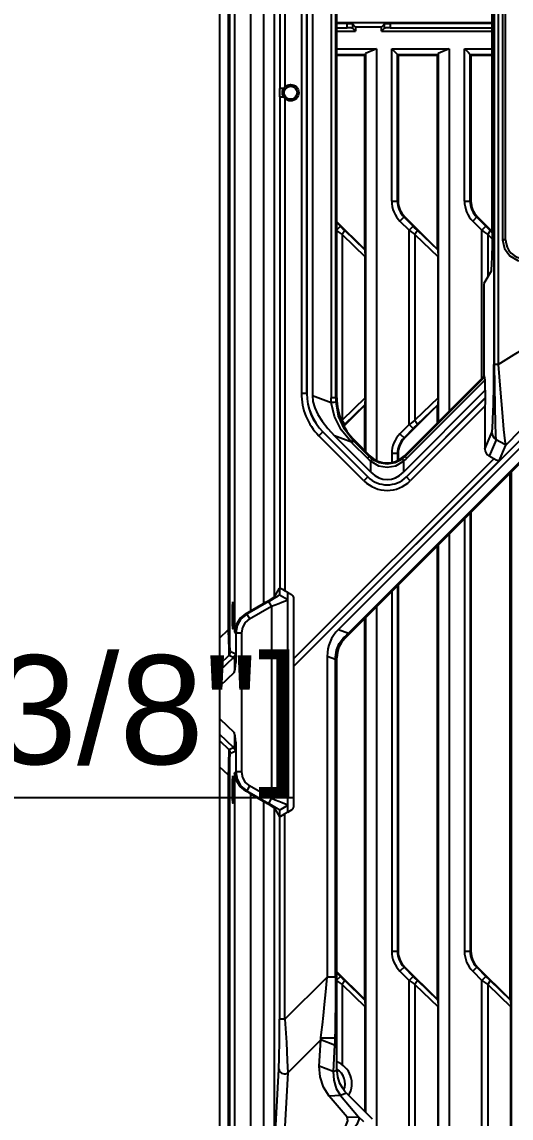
# Model space of a CAD drawing. Header units: millimetres. Extents: x -3132 to 28633, y 682 to 5849.
# Drawn here: x -1027.5 to -937.7, y 2035.7 to 2237.1 of the extents above; entities that cross this region are included whole.
import ezdxf

# ---------------------------------------------------------------- set-up
doc = ezdxf.new("R2010")
doc.units = ezdxf.units.MM
doc.styles.get("Standard").update_dxf_attribs({"font": 'arial.ttf'})
doc.dimstyles.new('ISO-20', dxfattribs={"dimtxt": 20, "dimasz": 4, "dimexe": 1, "dimexo": 0.2, "dimgap": 0, "dimtad": 1, "dimtoh": 1, "dimdec": 1, "dimzin": 9, "dimdsep": 46, "dimtxsty": 'Standard', "dimblk": '_FILLED', "dimcen": 0.2, "dimclrd": 256, "dimclre": 256, "dimclrt": 256, "dimadec": 1, "dimazin": 2, "dimtfac": 1, "dimtdec": 1, "dimtofl": 0, "dimtmove": 0, "dimatfit": 3, "dimldrblk": '_FILLED', "dimfxl": 1, "dimtolj": 1, "dimtzin": 0, "dimarcsym": 0})

# ---------------------------------------------------------------- blocks, each defined once
blk = doc.blocks.new('_FILLED')
at = {"color": 0, "linetype": 'ByBlock'}
blk.add_solid([(0, 0), (-1, 0.15), (-1, -0.15)], dxfattribs=at)
blk = doc.blocks.new('*D45')
at = {"lineweight": -2, "transparency": 16777216}
for p, q in [((-1196.75, 2112.06), (-1196.35, 2112.06)), ((-1196.55, 2111.86), (-1196.55, 2112.26)), ((-1129.22, 2094.57), (-1188.56, 2109.98)), ((-977.81, 2094.57), (-1129.22, 2094.57))]:
    blk.add_line(p, q, dxfattribs=at)
at = {"layer": 'Defpoints', "color": 0, "transparency": 16777216}
for p in [(-1200.66, 2113.13), (-1192.43, 2110.99)]:
    blk.add_point(p, dxfattribs=at)
at = {"lineweight": -2, "transparency": 16777216, "xscale": 4, "yscale": 4, "zscale": 4, "rotation": 165.4393200909741}
blk.add_blockref('_FILLED', (-1192.43, 2110.99), dxfattribs=at)
at = {"transparency": 16777216, "insert": (-1053.51, 2107.71), "char_height": 20, "attachment_point": 5}
blk.add_mtext('\\A1;∅8.5 [∅3/8"]', dxfattribs=at)
blk = doc.blocks.new('*D48')
at = {"lineweight": -2, "transparency": 16777216}
for p, q in [((-961.37, 2017.06), (-1010.03, 2017.06)), ((-1009.03, 2013.06), (-1009.03, 1991.06)), ((-991.37, 1987.06), (-1010.03, 1987.06)), ((-1009.03, 1987.06), (-1009.03, 1983.06)), ((-1009.03, 1983.06), (-1132.47, 1983.06))]:
    blk.add_line(p, q, dxfattribs=at)
at = {"layer": 'Defpoints', "color": 0, "transparency": 16777216}
for p in [(-961.17, 2017.06), (-1009.03, 1987.06), (-991.17, 1987.06)]:
    blk.add_point(p, dxfattribs=at)
at = {"lineweight": -2, "transparency": 16777216, "xscale": 4, "yscale": 4, "zscale": 4}
for p, rotation in [((-1009.03, 2017.06), 90), ((-1009.03, 1987.06), 270)]:
    blk.add_blockref('_FILLED', p, dxfattribs=dict(at, rotation=rotation))
at = {"transparency": 16777216, "insert": (-1070.75, 1996), "char_height": 20, "attachment_point": 5}
blk.add_mtext('\\A1;30 [1 1/8"]', dxfattribs=at)

msp = doc.modelspace()

# ---------------------------------------------------------------- linework, layer by layer
at = {"linetype": 'Continuous'}
for p, q in [((-991.17, 1987.058), (-991.17, 2487.058)), ((-989.649, 2348.746), (-989.649, 2125.37)), ((-989.357, 2125.37), (-989.357, 2348.746)), ((-988.476, 2349.154), (-988.476, 2124.962)), ((-985.478, 2128.884), (-985.478, 2345.232)), ((-983.149, 2343.888), (-983.149, 2130.228)), ((-981.151, 2131.46), (-981.151, 2342.656)), ((-976.189, 2315.658), (-976.189, 2168.837)), ((-975.189, 2168.837), (-975.189, 2315.658)), ((-975.17, 2315.658), (-975.17, 2168.837)), ((-974.17, 2316.069), (-974.17, 2168.425)), ((-970.74, 2316.502), (-970.74, 2167.993)), ((-969.851, 2167.993), (-969.851, 2316.502)), ((-969.67, 2167.993), (-969.67, 2316.502)), ((-941.134, 2198.337), (-941.134, 2303.772)), ((-940.819, 2304.908), (-940.819, 2174.134)), ((-940.71, 2174.119), (-940.71, 2304.908)), ((-940.026, 2304.908), (-940.026, 2174.119)), ((-939.249, 2287.058), (-939.249, 2197.058)), ((-938.67, 2197.058), (-938.67, 2287.058)), ((-980.152, 2249.284), (-980.152, 2224.831)), ((-979.152, 2225.183), (-979.152, 2248.933)), ((-969.67, 2236.958), (-941.134, 2236.958)), ((-967.799, 2236.738), (-969.67, 2236.738)), ((-969.67, 2235.958), (-967.799, 2235.958)), ((-969.67, 2235.339), (-966.232, 2235.339)), ((-967.799, 2235.958), (-967.799, 2236.738)), ((-966.801, 2236.688), (-966.801, 2235.908)), ((-966.801, 2236.688), (-966.232, 2236.119)), ((-966.801, 2235.908), (-966.232, 2235.339)), ((-966.232, 2236.119), (-966.232, 2235.339)), ((-961.469, 2236.119), (-966.232, 2236.119)), ((-960.9, 2236.688), (-961.469, 2236.119)), ((-961.469, 2235.339), (-961.469, 2236.119)), ((-960.9, 2235.908), (-961.469, 2235.339)), ((-961.469, 2235.339), (-941.134, 2235.339)), ((-960.9, 2235.908), (-960.9, 2236.688)), ((-959.901, 2236.738), (-959.901, 2235.958)), ((-941.134, 2236.738), (-959.901, 2236.738)), ((-959.901, 2235.958), (-941.134, 2235.958)), ((-969.67, 2232.144), (-962.421, 2232.144)), ((-969.67, 2231.058), (-964.429, 2231.057)), ((-969.67, 2230.926), (-964.56, 2230.926)), ((-964.56, 2230.926), (-964.429, 2231.057)), ((-964.56, 2195.259), (-964.56, 2230.926)), ((-964.429, 2231.057), (-964.414, 2231.238)), ((-962.421, 2232.144), (-964.416, 2231.241)), ((-964.414, 2231.238), (-964.414, 2158.181)), ((-962.421, 2232.144), (-962.421, 2156.589)), ((-959.604, 2204.142), (-959.604, 2232.144)), ((-959.604, 2232.144), (-949.051, 2232.144)), ((-958.551, 2204.142), (-958.549, 2231.065)), ((-958.543, 2231.058), (-951.059, 2231.057)), ((-958.416, 2230.926), (-958.416, 2204.142)), ((-958.416, 2230.926), (-951.19, 2230.926)), ((-951.19, 2230.926), (-951.059, 2231.057)), ((-951.19, 2195.259), (-951.19, 2230.926)), ((-951.059, 2231.057), (-951.044, 2231.238)), ((-949.051, 2232.144), (-951.046, 2231.241)), ((-951.044, 2231.238), (-951.044, 2163.599)), ((-949.051, 2232.144), (-949.051, 2165.592)), ((-946.234, 2204.142), (-946.234, 2232.144)), ((-946.234, 2232.144), (-941.134, 2232.144)), ((-945.181, 2204.142), (-945.179, 2231.065)), ((-945.173, 2231.058), (-941.134, 2231.058)), ((-945.046, 2230.926), (-945.046, 2204.142)), ((-945.046, 2230.926), (-941.134, 2230.926)), ((-980.151, 2224.316), (-980.152, 2224.831)), ((-979.45, 2224.831), (-980.152, 2224.831)), ((-980.152, 2223.284), (-980.152, 2133.107)), ((-980.152, 2223.284), (-979.42, 2223.284)), ((-979.152, 2132.569), (-979.152, 2222.933)), ((-969.377, 2125.467), (-877.666, 2217.178)), ((-876.836, 2215.179), (-968.207, 2123.809)), ((-876.99, 2215.333), (-967.53, 2124.792)), ((-959.604, 2204.142), (-958.416, 2204.142)), ((-946.234, 2204.142), (-945.046, 2204.142)), ((-957.245, 2201.313), (-958.085, 2200.473)), ((-955.652, 2199.531), (-957.34, 2201.218)), ((-951.19, 2195.259), (-957.245, 2201.313)), ((-943.875, 2201.313), (-944.715, 2200.473)), ((-942.282, 2199.531), (-943.97, 2201.218)), ((-941.134, 2198.573), (-943.875, 2201.313)), ((-964.56, 2195.259), (-969.67, 2200.369)), ((-969.022, 2199.531), (-969.67, 2200.179)), ((-969.67, 2198.882), (-969.022, 2199.531)), ((-968.236, 2198.758), (-968.698, 2198.013)), ((-964.525, 2195.175), (-968.236, 2198.758)), ((-958.085, 2200.473), (-956.397, 2198.786)), ((-956.397, 2198.786), (-955.652, 2199.531)), ((-956.397, 2163.117), (-956.397, 2198.786)), ((-954.866, 2198.758), (-955.328, 2198.013)), ((-951.155, 2195.175), (-954.866, 2198.758)), ((-944.715, 2200.473), (-943.027, 2198.786)), ((-943.027, 2198.786), (-942.282, 2199.531)), ((-943.027, 2171.616), (-943.027, 2198.786)), ((-941.496, 2198.758), (-941.958, 2198.013)), ((-941.134, 2198.409), (-941.496, 2198.758)), ((-968.698, 2198.013), (-968.698, 2163.89)), ((-968.698, 2198.013), (-964.457, 2193.917)), ((-955.328, 2198.013), (-955.328, 2163.89)), ((-955.328, 2198.013), (-951.087, 2193.917)), ((-941.958, 2198.013), (-941.958, 2190.232)), ((-941.958, 2198.013), (-941.142, 2197.225)), ((-939.249, 2197.058), (-938.901, 2195.442)), ((-938.67, 2197.058), (-939.249, 2197.058)), ((-964.525, 2195.175), (-964.56, 2195.259)), ((-964.525, 2195.175), (-964.457, 2193.917)), ((-951.155, 2195.175), (-951.19, 2195.259)), ((-951.155, 2195.175), (-951.087, 2193.917)), ((-964.457, 2167.986), (-964.457, 2193.917)), ((-951.087, 2167.986), (-951.087, 2193.917)), ((-941.335, 2191.296), (-942.69, 2188.983)), ((-941.309, 2191.661), (-941.335, 2191.296)), ((-942.69, 2188.983), (-942.69, 2171.953)), ((-915.626, 2180.633), (-977.623, 2118.635)), ((-940.026, 2174.119), (-940.71, 2174.119)), ((-957.256, 2157.387), (-942.69, 2171.953)), ((-942.493, 2171.872), (-957.117, 2157.248)), ((-956.807, 2156.938), (-942.458, 2171.287)), ((-942.493, 2171.872), (-942.69, 2171.953)), ((-942.41, 2169.404), (-942.458, 2171.287)), ((-975.17, 2168.837), (-976.189, 2168.837)), ((-942.41, 2169.404), (-957.438, 2154.376)), ((-942.41, 2169.404), (-942.41, 2167.99)), ((-974.17, 2168.425), (-970.711, 2167.141)), ((-969.67, 2167.993), (-970.74, 2167.993)), ((-964.457, 2167.986), (-968.698, 2163.89)), ((-968.347, 2162.857), (-964.56, 2166.644)), ((-968.236, 2163.145), (-964.525, 2166.728)), ((-964.56, 2158.327), (-964.56, 2166.644)), ((-964.457, 2167.986), (-964.525, 2166.728)), ((-957.245, 2160.589), (-951.19, 2166.644)), ((-956.903, 2153.498), (-942.41, 2167.99)), ((-942.429, 2167.945), (-956.89, 2153.484)), ((-942.463, 2166.498), (-956.183, 2152.778)), ((-951.087, 2167.986), (-955.328, 2163.89)), ((-954.866, 2163.145), (-951.155, 2166.728)), ((-951.155, 2166.728), (-951.19, 2166.644)), ((-951.19, 2163.453), (-951.19, 2166.644)), ((-951.087, 2167.986), (-951.155, 2166.728)), ((-942.463, 2166.498), (-942.463, 2158.597)), ((-942.429, 2167.945), (-942.41, 2167.99)), ((-968.698, 2163.89), (-968.758, 2163.848)), ((-968.698, 2163.89), (-968.236, 2163.145)), ((-968.4, 2162.985), (-968.236, 2163.145)), ((-956.397, 2163.117), (-958.085, 2161.429)), ((-955.652, 2162.372), (-956.397, 2163.117)), ((-955.328, 2163.89), (-954.866, 2163.145)), ((-972.961, 2161.046), (-972.242, 2161.765)), ((-964.694, 2152.778), (-972.961, 2161.046)), ((-963.987, 2153.484), (-972.255, 2161.752)), ((-972.242, 2161.765), (-963.974, 2153.498)), ((-963.438, 2154.376), (-970.088, 2161.026)), ((-967.013, 2159.883), (-970.087, 2161.025)), ((-958.085, 2161.429), (-957.245, 2160.589)), ((-955.652, 2162.372), (-957.34, 2160.684)), ((-942.463, 2158.597), (-941.205, 2161.633)), ((-966.898, 2159.766), (-966.449, 2160.215)), ((-966.898, 2159.766), (-964.069, 2156.938)), ((-966.449, 2160.215), (-963.62, 2157.387)), ((-940.427, 2160.325), (-941.687, 2157.282)), ((-938.79, 2159.425), (-940.427, 2160.325)), ((-939.84, 2156.419), (-938.631, 2159.337)), ((-938.632, 2159.34), (-938.631, 2159.337)), ((-977.636, 2118.649), (-939.892, 2156.392)), ((-977.623, 2120.075), (-940.868, 2156.83)), ((-963.62, 2157.387), (-964.069, 2156.938)), ((-963.438, 2154.376), (-963.438, 2156.39)), ((-959.604, 2157.761), (-959.604, 2156.233)), ((-958.416, 2157.761), (-959.604, 2157.761)), ((-958.551, 2157.761), (-958.551, 2156.525)), ((-958.416, 2157.761), (-958.416, 2156.614)), ((-957.438, 2156.39), (-957.438, 2154.376)), ((-956.807, 2156.938), (-957.256, 2157.387)), ((-940.868, 2156.83), (-941.687, 2157.282)), ((-937.674, 2154.341), (-937.674, 2005.256)), ((-963.974, 2153.498), (-964.694, 2152.778)), ((-956.183, 2152.778), (-956.903, 2153.498)), ((-937.82, 2057.472), (-937.82, 2154.195)), ((-945.181, 2146.835), (-945.181, 2066.355)), ((-945.046, 2146.969), (-945.046, 2066.355)), ((-946.234, 2145.781), (-946.234, 2066.355)), ((-949.051, 2142.964), (-949.051, 2021.439)), ((-951.19, 2057.472), (-951.19, 2140.825)), ((-951.044, 2140.971), (-951.044, 2023.432)), ((-981.151, 2131.46), (-980.223, 2133.066)), ((-980.223, 2133.066), (-980.223, 2131.836)), ((-979.152, 2132.569), (-978.67, 2132.29)), ((-978.67, 2091.927), (-978.67, 2132.189)), ((-977.889, 2131.738), (-978.67, 2132.189)), ((-959.604, 2132.411), (-959.604, 2066.355)), ((-958.551, 2133.465), (-958.551, 2066.355)), ((-958.416, 2133.599), (-958.416, 2066.355)), ((-982.188, 2130.622), (-986.237, 2128.285)), ((-985.478, 2128.884), (-983.149, 2130.228)), ((-981.67, 2129.726), (-982.188, 2130.622)), ((-980.223, 2131.836), (-978.67, 2130.939)), ((-977.67, 2131.477), (-977.64, 2131.307)), ((-977.64, 2131.307), (-977.64, 2092.809)), ((-986.237, 2128.285), (-986.381, 2128.368)), ((-986.237, 2128.285), (-985.719, 2127.388)), ((-985.719, 2127.388), (-981.67, 2129.726)), ((-981.67, 2129.726), (-981.67, 2094.39)), ((-962.421, 2129.594), (-962.421, 2032.687)), ((-964.56, 2057.472), (-964.56, 2127.455)), ((-964.414, 2127.601), (-964.414, 2036.802)), ((-991.17, 2123.924), (-989.649, 2125.37)), ((-989.357, 2125.37), (-989.649, 2125.37)), ((-988.476, 2124.962), (-988.236, 2124.823)), ((-988.236, 2124.823), (-988.236, 2119.374)), ((-988.236, 2124.823), (-987.201, 2124.823)), ((-987.201, 2124.823), (-987.201, 2099.293)), ((-969.377, 2125.467), (-967.53, 2124.792)), ((-968.207, 2123.809), (-968.428, 2123.9)), ((-989.508, 2120.701), (-991.17, 2119.121)), ((-991.17, 2117.926), (-988.636, 2120.34)), ((-988.636, 2120.34), (-989.508, 2120.701)), ((-989.216, 2121.408), (-988.343, 2121.046)), ((-971.45, 2120.514), (-971.45, 2061.611)), ((-969.897, 2119.946), (-971.45, 2120.514)), ((-969.898, 2120.37), (-969.67, 2120.275)), ((-969.67, 2044.542), (-969.67, 2120.275)), ((-969.897, 2061.611), (-969.897, 2119.946)), ((-988.526, 2117.571), (-991.17, 2115.053)), ((-991.17, 2109.063), (-988.526, 2106.544)), ((-988.636, 2103.776), (-991.17, 2106.19)), ((-991.17, 2104.995), (-989.508, 2103.415)), ((-988.236, 2104.741), (-988.236, 2099.293)), ((-989.508, 2103.415), (-988.636, 2103.776)), ((-988.343, 2103.07), (-989.216, 2102.708)), ((-989.649, 2098.746), (-991.17, 2100.192)), ((-989.649, 2098.746), (-989.649, 2014.786)), ((-989.649, 2098.746), (-989.357, 2098.746)), ((-989.357, 2014.824), (-989.357, 2098.746)), ((-988.236, 2099.293), (-988.476, 2099.154)), ((-988.476, 2099.154), (-988.476, 2024.834)), ((-987.201, 2099.293), (-988.236, 2099.293)), ((-985.719, 2096.728), (-986.237, 2095.831)), ((-981.67, 2094.39), (-985.719, 2096.728)), ((-986.381, 2095.748), (-986.237, 2095.831)), ((-986.237, 2095.831), (-982.188, 2093.494)), ((-985.478, 2024.834), (-985.478, 2095.232)), ((-983.149, 2093.888), (-985.478, 2095.232)), ((-982.188, 2093.494), (-981.67, 2094.39)), ((-983.149, 2093.888), (-983.149, 2027.162)), ((-981.151, 2092.656), (-980.223, 2091.05)), ((-981.151, 2029.26), (-981.151, 2092.656)), ((-980.223, 2092.28), (-978.67, 2093.177)), ((-980.223, 2092.28), (-980.223, 2091.05)), ((-978.111, 2092.209), (-979.205, 2091.577)), ((-978.67, 2091.927), (-977.889, 2092.378)), ((-980.223, 2091.05), (-980.203, 2091.038)), ((-980.204, 2091.039), (-980.204, 2053.856)), ((-979.205, 2053.856), (-979.205, 2091.577)), ((-959.604, 2066.355), (-958.416, 2066.355)), ((-946.234, 2066.355), (-945.046, 2066.355)), ((-964.56, 2057.472), (-969.67, 2062.582)), ((-969.67, 2062.392), (-969.022, 2061.744)), ((-969.67, 2061.095), (-969.022, 2061.744)), ((-957.245, 2063.526), (-958.085, 2062.686)), ((-958.085, 2062.686), (-956.397, 2060.999)), ((-957.34, 2063.431), (-955.652, 2061.744)), ((-951.19, 2057.472), (-957.245, 2063.526)), ((-956.397, 2060.999), (-955.652, 2061.744)), ((-943.875, 2063.526), (-944.715, 2062.686)), ((-944.715, 2062.686), (-943.027, 2060.999)), ((-943.97, 2063.431), (-942.282, 2061.744)), ((-937.82, 2057.472), (-943.875, 2063.526)), ((-943.027, 2060.999), (-942.282, 2061.744)), ((-979.205, 2053.856), (-971.45, 2061.611)), ((-969.897, 2061.611), (-971.45, 2061.611)), ((-968.236, 2060.971), (-968.698, 2060.225)), ((-968.698, 2060.225), (-964.457, 2056.13)), ((-968.698, 2060.225), (-968.698, 2045.515)), ((-964.525, 2057.388), (-968.236, 2060.971)), ((-956.397, 2028.784), (-956.397, 2060.999)), ((-954.866, 2060.971), (-955.328, 2060.225)), ((-955.328, 2060.225), (-951.087, 2056.13)), ((-955.328, 2060.225), (-955.328, 2027.715)), ((-951.155, 2057.388), (-954.866, 2060.971)), ((-943.027, 2025.33), (-943.027, 2060.999)), ((-941.496, 2060.971), (-941.958, 2060.225)), ((-941.958, 2060.225), (-937.717, 2056.13)), ((-941.958, 2060.225), (-941.958, 2026.103)), ((-937.785, 2057.388), (-941.496, 2060.971)), ((-964.525, 2057.388), (-964.56, 2057.472)), ((-964.525, 2057.388), (-964.457, 2056.13)), ((-964.457, 2036.845), (-964.457, 2056.13)), ((-951.155, 2057.388), (-951.19, 2057.472)), ((-951.155, 2057.388), (-951.087, 2056.13)), ((-951.087, 2030.199), (-951.087, 2056.13)), ((-937.785, 2057.388), (-937.82, 2057.472)), ((-937.785, 2057.388), (-937.717, 2056.13)), ((-937.717, 2030.199), (-937.717, 2056.13)), ((-979.205, 2053.856), (-980.204, 2053.856)), ((-978.704, 2044.04), (-972.648, 2050.096)), ((-972.9, 2045.264), (-972.648, 2050.096)), ((-972.648, 2050.096), (-972.604, 2050.44)), ((-970.094, 2049.094), (-972.648, 2050.096)), ((-972.6, 2050.446), (-970.038, 2050.446)), ((-970.094, 2049.094), (-970.346, 2044.262)), ((-981.151, 2029.26), (-980.348, 2044.685)), ((-978.704, 2044.04), (-979.506, 2028.615)), ((-970.346, 2044.262), (-972.9, 2045.264)), ((-970.346, 2044.262), (-969.67, 2044.542)), ((-968.991, 2039.856), (-971.09, 2039.76)), ((-967.769, 2035.88), (-971.09, 2039.76)), ((-967.914, 2040.302), (-968.991, 2039.856)), ((-968.991, 2039.856), (-965.669, 2035.976)), ((-967.913, 2040.301), (-963.181, 2035.568)), ((-967.769, 2035.88), (-965.669, 2035.976)), ((-964.741, 2035.048), (-965.669, 2035.976))]:
    msp.add_line(p, q, dxfattribs=at)
for points in [[(-959.604, 2232.144), (-959.249, 2231.785), (-958.894, 2231.424), (-958.539, 2231.065)], [(-958.416, 2230.926), (-958.459, 2230.97), (-958.5, 2231.014), (-958.543, 2231.058)], [(-946.234, 2232.144), (-945.879, 2231.785), (-945.524, 2231.424), (-945.169, 2231.065)], [(-945.046, 2230.926), (-945.089, 2230.97), (-945.13, 2231.014), (-945.173, 2231.058)], [(-980.152, 2223.284), (-980.151, 2223.8), (-980.151, 2224.316)], [(-969.67, 2198.715), (-969.405, 2198.521), (-969.048, 2198.263), (-968.698, 2198.013)], [(-968.236, 2198.758), (-968.49, 2199.005), (-968.753, 2199.263), (-969.022, 2199.531)], [(-956.397, 2198.786), (-956.035, 2198.521), (-955.678, 2198.263), (-955.328, 2198.013)], [(-954.866, 2198.758), (-955.12, 2199.005), (-955.383, 2199.263), (-955.652, 2199.531)], [(-943.027, 2198.786), (-942.665, 2198.521), (-942.308, 2198.263), (-941.958, 2198.013)], [(-941.496, 2198.758), (-941.75, 2199.005), (-942.013, 2199.263), (-942.282, 2199.531)], [(-941.134, 2198.337), (-941.15, 2196.085), (-941.196, 2194.033), (-941.262, 2192.461), (-941.309, 2191.661)], [(-938.901, 2195.442), (-937.895, 2194.082), (-936.401, 2193.244), (-934.687, 2193.086), (-933.069, 2193.63), (-931.829, 2194.765)], [(-940.026, 2174.119), (-937.085, 2175.943), (-934.121, 2177.771), (-931.174, 2179.579)], [(-941.205, 2161.633), (-941.099, 2162.316), (-940.994, 2164.093), (-940.905, 2166.833), (-940.844, 2170.29), (-940.819, 2174.134)], [(-940.819, 2174.135), (-940.803, 2174.129), (-940.766, 2174.124), (-940.71, 2174.119)], [(-940.426, 2160.326), (-940.475, 2161.223), (-940.518, 2163.324), (-940.572, 2166.398), (-940.637, 2170.144), (-940.71, 2174.119)], [(-940.026, 2174.119), (-939.655, 2169.6), (-939.31, 2165.339), (-939.038, 2162.21), (-938.803, 2160.09), (-938.632, 2159.34)], [(-942.458, 2171.287), (-942.466, 2171.541), (-942.474, 2171.72), (-942.483, 2171.83), (-942.492, 2171.872)], [(-974.17, 2168.425), (-974.063, 2167.359), (-973.728, 2166.197), (-973.163, 2164.975), (-972.367, 2163.698), (-971.343, 2162.381), (-970.088, 2161.026)], [(-970.711, 2167.141), (-970.727, 2167.425), (-970.737, 2167.709), (-970.74, 2167.993)], [(-969.825, 2167.241), (-969.943, 2167.217), (-970.25, 2167.182), (-970.711, 2167.141)], [(-967.013, 2159.883), (-968.882, 2162.11), (-970.113, 2164.575), (-970.711, 2167.141)], [(-969.851, 2167.993), (-969.848, 2167.743), (-969.839, 2167.492), (-969.825, 2167.241)], [(-966.689, 2160.179), (-968.289, 2162.274), (-969.345, 2164.661), (-969.825, 2167.241)], [(-929.839, 2168.318), (-933.117, 2165.006), (-936.084, 2161.973), (-938.631, 2159.337)], [(-955.328, 2163.89), (-955.678, 2163.64), (-956.035, 2163.382), (-956.397, 2163.117)], [(-955.652, 2162.372), (-955.383, 2162.64), (-955.12, 2162.898), (-954.866, 2163.145)], [(-941.205, 2161.633), (-941.11, 2161.113), (-940.84, 2160.659), (-940.427, 2160.325)], [(-966.689, 2160.179), (-966.735, 2160.142), (-966.845, 2160.041), (-967.013, 2159.883)], [(-967.013, 2159.883), (-966.975, 2159.844), (-966.936, 2159.805), (-966.898, 2159.766)], [(-963.759, 2157.248), (-966.622, 2160.111), (-966.656, 2160.145), (-966.689, 2160.179)], [(-963.438, 2156.39), (-963.658, 2156.563), (-963.868, 2156.746), (-964.069, 2156.938)], [(-963.759, 2157.248), (-963.606, 2157.102), (-963.446, 2156.963), (-963.281, 2156.833)], [(-963.281, 2156.833), (-963.276, 2156.753), (-963.329, 2156.603), (-963.438, 2156.39)], [(-963.438, 2156.39), (-962, 2155.537), (-960.42, 2155.253), (-958.849, 2155.548), (-957.438, 2156.39)], [(-963.281, 2156.833), (-961.904, 2156.118), (-960.412, 2155.886), (-958.934, 2156.131), (-957.596, 2156.833)], [(-957.596, 2156.833), (-957.601, 2156.753), (-957.547, 2156.603), (-957.438, 2156.39)], [(-957.596, 2156.833), (-957.43, 2156.963), (-957.271, 2157.102), (-957.117, 2157.248)], [(-956.807, 2156.938), (-957.008, 2156.746), (-957.219, 2156.563), (-957.438, 2156.39)], [(-939.892, 2156.392), (-940.053, 2156.431), (-940.405, 2156.589), (-940.867, 2156.829)], [(-980.151, 2133.108), (-980.001, 2133.04), (-979.65, 2132.851), (-979.152, 2132.569)], [(-982.188, 2130.622), (-981.167, 2131.223), (-980.459, 2131.662), (-980.223, 2131.836)], [(-981.67, 2129.726), (-980.979, 2129.997), (-980.328, 2130.242), (-979.754, 2130.463), (-979.284, 2130.654), (-978.942, 2130.806), (-978.737, 2130.905), (-978.67, 2130.939)], [(-977.889, 2131.738), (-977.757, 2131.627), (-977.67, 2131.477)], [(-986.381, 2128.368), (-987.445, 2127.512), (-988.178, 2126.345), (-988.476, 2124.962)], [(-986.237, 2128.285), (-987.288, 2127.407), (-988, 2126.173), (-988.236, 2124.823)], [(-985.719, 2127.388), (-986.506, 2126.729), (-987.023, 2125.833), (-987.201, 2124.823)], [(-989.649, 2125.37), (-989.559, 2123.446), (-989.507, 2122.02), (-989.49, 2121.106), (-989.508, 2120.701)], [(-989.216, 2121.408), (-989.278, 2121.739), (-989.322, 2122.593), (-989.348, 2123.823), (-989.357, 2125.37)], [(-969.898, 2120.37), (-969.729, 2121.664), (-969.228, 2122.868), (-968.428, 2123.9)], [(-989.508, 2120.701), (-989.35, 2120.907), (-989.25, 2121.147), (-989.216, 2121.408)], [(-988.343, 2121.046), (-988.377, 2120.789), (-988.476, 2120.548), (-988.636, 2120.34)], [(-988.636, 2120.339), (-988.568, 2120.361), (-988.536, 2120.276), (-988.508, 2120.085), (-988.476, 2119.81), (-988.463, 2119.452), (-988.468, 2118.993), (-988.468, 2118.486), (-988.479, 2117.992), (-988.526, 2117.571)], [(-988.526, 2117.571), (-988.373, 2118.18), (-988.271, 2118.784), (-988.236, 2119.374)], [(-988.526, 2106.544), (-988.471, 2105.831), (-988.468, 2105.192), (-988.464, 2104.652), (-988.48, 2104.248), (-988.517, 2103.972), (-988.548, 2103.789), (-988.634, 2103.775)], [(-988.236, 2104.741), (-988.271, 2105.331), (-988.373, 2105.936), (-988.526, 2106.544)], [(-989.508, 2103.415), (-989.503, 2103.236), (-989.521, 2102.897), (-989.548, 2102.404), (-989.569, 2101.744), (-989.581, 2100.905), (-989.603, 2099.908), (-989.649, 2098.746)], [(-989.216, 2102.708), (-989.249, 2102.966), (-989.349, 2103.206), (-989.508, 2103.415)], [(-989.357, 2098.746), (-989.346, 2100.465), (-989.316, 2101.707), (-989.272, 2102.444), (-989.216, 2102.708)], [(-988.636, 2103.776), (-988.478, 2103.57), (-988.378, 2103.33), (-988.343, 2103.07)], [(-986.381, 2095.748), (-987.444, 2096.602), (-988.178, 2097.77), (-988.476, 2099.154)], [(-988.236, 2099.293), (-988.001, 2097.944), (-987.289, 2096.71), (-986.237, 2095.831)], [(-987.201, 2099.293), (-987.023, 2098.282), (-986.506, 2097.387), (-985.719, 2096.728)], [(-978.67, 2093.177), (-978.737, 2093.211), (-978.94, 2093.309), (-979.282, 2093.461), (-979.751, 2093.652), (-980.327, 2093.873), (-980.978, 2094.118), (-981.67, 2094.39)], [(-980.223, 2092.28), (-980.354, 2092.384), (-980.758, 2092.643), (-981.389, 2093.026), (-982.188, 2093.494)], [(-979.205, 2091.577), (-979.702, 2091.295), (-980.057, 2091.104), (-980.203, 2091.038)], [(-968.236, 2060.971), (-968.49, 2061.218), (-968.753, 2061.476), (-969.022, 2061.744)], [(-954.866, 2060.971), (-955.12, 2061.218), (-955.383, 2061.476), (-955.652, 2061.744)], [(-941.496, 2060.971), (-941.75, 2061.218), (-942.013, 2061.476), (-942.282, 2061.744)], [(-972.604, 2050.44), (-972.472, 2051.51), (-972.308, 2052.87), (-972.123, 2054.546), (-971.921, 2056.556), (-971.701, 2058.916), (-971.45, 2061.611)], [(-969.897, 2061.611), (-969.904, 2058.88), (-969.924, 2056.273), (-969.956, 2053.923), (-969.995, 2051.952), (-970.038, 2050.449)], [(-969.67, 2060.928), (-969.405, 2060.734), (-969.048, 2060.476), (-968.698, 2060.225)], [(-956.397, 2060.999), (-956.035, 2060.734), (-955.678, 2060.476), (-955.328, 2060.225)], [(-943.027, 2060.999), (-942.665, 2060.734), (-942.308, 2060.476), (-941.958, 2060.225)], [(-980.348, 2044.685), (-980.275, 2046.834), (-980.225, 2049.882), (-980.204, 2053.856)], [(-979.205, 2053.856), (-978.943, 2049.601), (-978.778, 2046.316), (-978.704, 2044.04)], [(-970.038, 2050.449), (-970.056, 2049.938), (-970.075, 2049.487), (-970.094, 2049.094)], [(-980.348, 2044.685), (-980.215, 2044.284), (-979.858, 2043.978), (-979.349, 2043.854)], [(-979.349, 2043.854), (-979.12, 2043.873), (-978.901, 2043.935), (-978.704, 2044.04)], [(-971.09, 2039.76), (-972.151, 2041.402), (-972.764, 2043.284), (-972.9, 2045.264)], [(-970.346, 2044.262), (-970.258, 2042.656), (-969.795, 2041.155), (-968.991, 2039.856)], [(-969.667, 2044.339), (-969.542, 2043.307), (-969.225, 2042.273), (-968.726, 2041.311)], [(-967.913, 2040.301), (-968.208, 2040.617), (-968.479, 2040.955), (-968.726, 2041.311)], [(-968.746, 2033.399), (-968.014, 2034.323), (-967.647, 2035.225), (-967.769, 2035.88)], [(-965.669, 2035.976), (-965.625, 2035.434), (-966.012, 2034.559), (-966.76, 2033.492), (-967.745, 2032.398)]]:
    msp.add_lwpolyline(points, dxfattribs=at)
for radius in [1.5, 1.2]:
    msp.add_circle((-978.17, 2224.058), radius, dxfattribs=at)
for centre, radius, start, end in [((-954.416, 2204.142), 5.188, 180.00001, 224.99999), ((-954.416, 2204.142), 4.134, 180.00001, 224.99999), ((-954.416, 2204.142), 4, 180, 225), ((-941.046, 2204.142), 5.188, 180.00001, 224.99999), ((-941.046, 2204.142), 4.134, 180.00001, 224.99999), ((-941.046, 2204.142), 4, 180, 225), ((-935.17, 2197.058), 3.5, 180, 0), ((-965.17, 2168.837), 11.018, 180, 225), ((-965.17, 2168.837), 10.019, 180, 225), ((-965.17, 2168.837), 10, 180, 225), ((-958.67, 2167.993), 11, 180, 225), ((-954.416, 2157.761), 5.188, 135, 179.99999), ((-954.416, 2157.761), 4.134, 135, 180), ((-954.416, 2157.761), 4, 135, 179.99999), ((-960.438, 2160.569), 4.5, 225, 315), ((-960.438, 2157.033), 6.018, 225, 315), ((-960.438, 2157.033), 5, 225, 315), ((-954.416, 2066.355), 5.188, 180.00001, 225), ((-954.416, 2066.355), 4.134, 180, 225), ((-954.416, 2066.355), 4, 180.00001, 225), ((-941.046, 2066.355), 5.188, 180.00001, 225), ((-941.046, 2066.355), 4.134, 180, 225), ((-941.046, 2066.355), 4, 180.00001, 225), ((-971.17, 2042.058), 4.25, 329.5897, 69.18898), ((-971.17, 2042.058), 3, 336.97729, 59.98252)]:
    msp.add_arc(centre, radius, start, end, dxfattribs=at)
for centre, major_axis, ratio, start_param, end_param in [((-967.799, 2236.685), (1, 0), 0.0524078, 0.0523599, 1.5707963), ((-967.799, 2235.905), (1, 0), 0.0524078, 0.0523599, 1.5707963), ((-959.901, 2236.685), (1, 0), 0.0524078, 1.5707963, 3.0892328), ((-959.901, 2235.905), (1, 0), 0.0524078, 1.5707963, 3.0892328), ((-942.428, 2166.533), (0.001, 1.415), 0.0246777, 0.0596093, 1.5954991), ((-940.962, 2158.602), (-0.576, -1.392), 0.9958623, -1.1766292, -0.1105895), ((-960.438, 2163.376), (0, -10.392), 0.5773503, -0.5235988, 0.5235988), ((-983.149, 2130.309), (2, 1.156), 0.030233, -1.5882709, -0.0523812), ((-985.478, 2129.005), (3, 1.734), 0.030233, -1.8940626, -1.5882709), ((-957.054, 2117.79), (13.98, -5.112), 0.6718034, 2.8391392, 3.3824937), ((-970.383, 2122.664), (7.963, 7.733), 0.0437129, -1.3654147, -1.2472588), ((-964.667, 2120.273), (4.623, -1.915), 0.9992864, 2.7491459, 3.5340394), ((-970.4, 2122.67), (-0.128, 10.693), 0.0454272, -1.8289283, -1.7881855), ((-985.478, 2095.111), (3, -1.734), 0.030233, 1.5882709, 1.8940626), ((-983.149, 2093.807), (2, -1.156), 0.030233, 0.0523812, 1.5882709), ((-978.138, 2092.81), (-0.249, 0.431), 0.9993912, -3.1410653, -2.0943949), ((-963.667, 2044.545), (5.547, 2.298), 0.9992864, 2.7491459, 2.7829096)]:
    msp.add_ellipse(centre, major_axis=major_axis, ratio=ratio, start_param=start_param, end_param=end_param, dxfattribs=at)
for centre in [(-988.756, 2128.058), (-988.756, 2096.058)]:
    msp.add_ellipse(centre, major_axis=(0, 2.5), ratio=0.0349208, dxfattribs=at)

# ---------------------------------------------------------------- dimensions: what is measured, and where the dimension line sits
dim = msp.add_diameter_dim_2p(p1=(-1200.661, 2113.126), p2=(-1192.434, 2110.989), dimstyle='ISO-20')
dim.commit()
dim.dimension.update_dxf_attribs({"geometry": '*D45', "text_midpoint": (-1129.216, 2094.569), "dimtype": 163})
dim = msp.add_linear_dim(base=(-1009.027, 1987.058), p1=(-961.17, 2017.058), p2=(-991.17, 1987.058), angle=90, dimstyle='ISO-20')
dim.commit()
dim.dimension.update_dxf_attribs({"geometry": '*D48', "text_midpoint": (-1070.746, 1996.005)})

doc.saveas('drawing.dxf')
